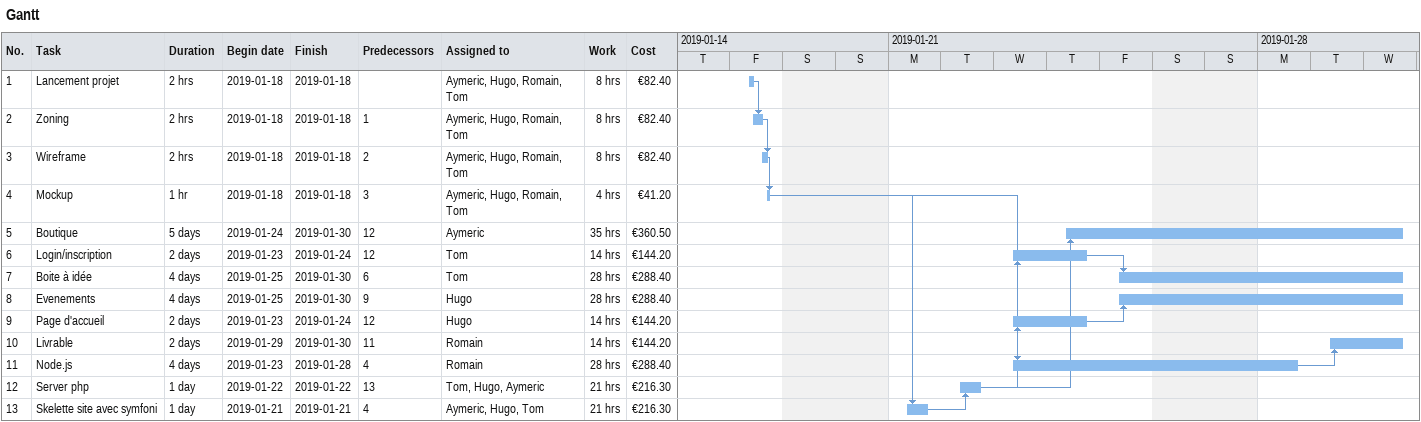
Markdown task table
Gantt

| ID | Task | Duration | Start | Finish | Predecessors | Resources | Work (h) | Cost (€) |
|---|---|---|---|---|---|---|---|---|
| 1 | Lancement projet | 2h | 2019-01-18 | 2019-01-18 |  | Aymeric, Hugo, Romain, Tom | 8 | 82.40 |
| 2 | Zoning | 2h | 2019-01-18 | 2019-01-18 | 1 | Aymeric, Hugo, Romain, Tom | 8 | 82.40 |
| 3 | Wireframe | 2h | 2019-01-18 | 2019-01-18 | 2 | Aymeric, Hugo, Romain, Tom | 8 | 82.40 |
| 4 | Mockup | 1h | 2019-01-18 | 2019-01-18 | 3 | Aymeric, Hugo, Romain, Tom | 4 | 41.20 |
| 5 | Boutique | 5d | 2019-01-24 | 2019-01-30 | 12 | Aymeric | 35 | 360.50 |
| 6 | Login/inscription | 2d | 2019-01-23 | 2019-01-24 | 12 | Tom | 14 | 144.20 |
| 7 | Boite à idée | 4d | 2019-01-25 | 2019-01-30 | 6 | Tom | 28 | 288.40 |
| 8 | Evenements | 4d | 2019-01-25 | 2019-01-30 | 9 | Hugo | 28 | 288.40 |
| 9 | Page d'accueil | 2d | 2019-01-23 | 2019-01-24 | 12 | Hugo | 14 | 144.20 |
| 10 | Livrable | 2d | 2019-01-29 | 2019-01-30 | 11 | Romain | 14 | 144.20 |
| 11 | Node.js | 4d | 2019-01-23 | 2019-01-28 | 4 | Romain | 28 | 288.40 |
| 12 | Server php | 1d | 2019-01-22 | 2019-01-22 | 13 | Tom, Hugo, Aymeric | 21 | 216.30 |
| 13 | Skelette site avec symfoni | 1d | 2019-01-21 | 2019-01-21 | 4 | Aymeric, Hugo, Tom | 21 | 216.30 |
